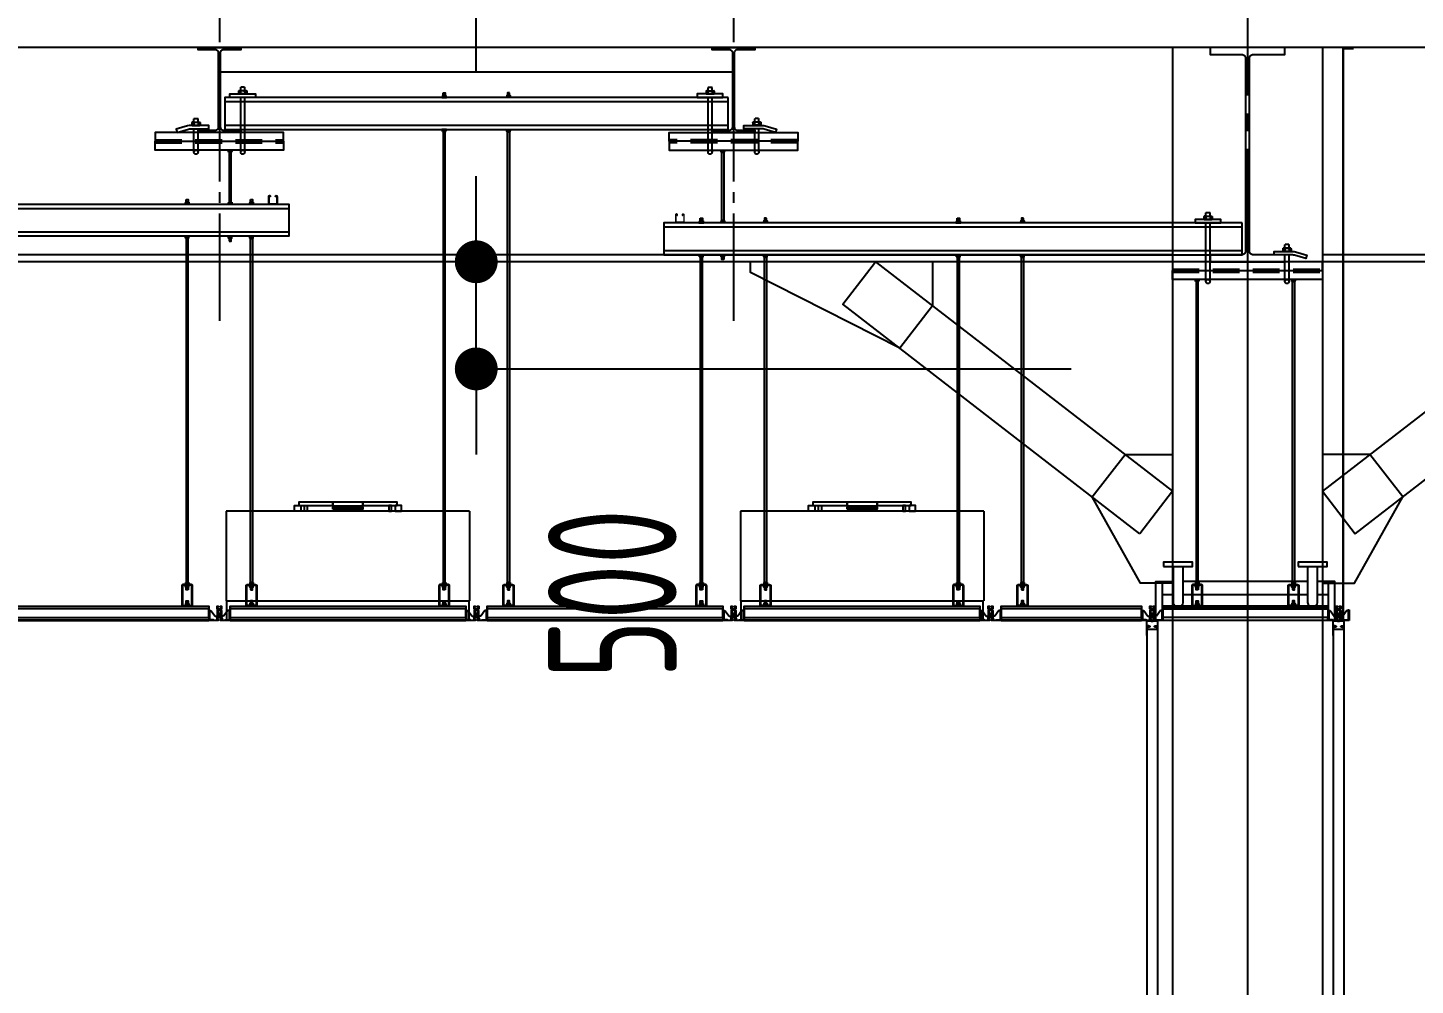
# Model space of a CAD drawing. Header units: millimetres. Extents: x -192235 to 515711, y 45168 to 947868.
# Drawn here: x 124305 to 130783, y 459348 to 463818 of the extents above; entities that cross this region are included whole.
import ezdxf

# ---------------------------------------------------------------- set-up
doc = ezdxf.new("R2010")
doc.units = ezdxf.units.MM
doc.header["$LTSCALE"] = 1000
doc.header["$PDMODE"] = 1
for name, pattern in [('TPH12-SEC-@20-1$0$CENTERK0', [0.65, 0.5, -0.05, 0.05, -0.05]), ('TPH12-SEC-@20-1$0$CENTERK5', [6.916, 6.667, -0.083, 0.083, -0.083]), ('YCD-Xfa-Sec-24$0$HIDDEN', [0.375, 0.25, -0.125]), ('YCD-Xfa-Sec-24$0$HIDDEN2', [0.1875, 0.125, -0.0625])]:
    doc.linetypes.add(name, pattern=pattern)
for name, color, linetype in [('TPH12-SEC-@20-1$0$H-SIN', 252, 'TPH12-SEC-@20-1$0$CENTERK5'), ('TPH12-SEC-@20-1$0$KABE1', 252, 'Continuous'), ('TPH12-SEC-@20-1$0$SIAGE1', 252, 'Continuous'), ('TPH12-SEC-@20-1$0$SIN-M', 252, 'Continuous'), ('TPH12-SEC-@20-1$0$STEEL2', 252, 'Continuous'), ('TPH12-SEC-@20-1$0$STEEL3', 252, 'Continuous'), ('YCD-Xfa-Sec-24$0$A-C-Ceil-Hand4-8', 192, 'Continuous'), ('YCD-Xfa-Sec-24$0$A-C-Ceil-Hand_3-8', 2, 'Continuous'), ('YCD-Xfa-Sec-24$0$A-C-Ceiling Grid', 15, 'Continuous'), ('YCD-Xfa-Sec-24$0$A-Ceil-Sup-150', 3, 'Continuous'), ('YCD-Xfa-Sec-24$0$A-Divide', 90, 'Continuous'), ('YCD-Xfa-Sec-24$0$C-DCC', 22, 'Continuous'), ('YCD-Xfa-Sec-24$0$Ceil-Sup-150', 3, 'Continuous'), ('YCD-Xfa-Sec-24$0$Ceil-Sup-P1001', 3, 'Continuous'), ('YCD-Xfa-Sec-24$0$FFU', 145, 'Continuous'), ('YCD-Xfa-Sec-24$0$partition-S', 3, 'Continuous')]:
    doc.layers.add(name, color=color, linetype=linetype)
doc.styles.add('TPH12-SEC-@20-1$0$dim-txt', font='isocp.shx', dxfattribs={"width": 0.7, "bigfont": 'chineset.shx'})
doc.dimstyles.new('TPH12-SEC-@20-1$0$ARCH-dim-2000', dxfattribs={"dimscale": 2000, "dimtxt": 0.3, "dimasz": 0.1, "dimexe": 0.1, "dimexo": 0.1, "dimgap": 0.05, "dimtad": 1, "dimdec": 0, "dimrnd": 0.1, "dimdsep": 46, "dimlunit": 6, "dimtxsty": 'TPH12-SEC-@20-1$0$dim-txt', "dimblk": 'TPH12-SEC-@20-1$0$_Dot', "dimblk1": 'TPH12-SEC-@20-1$0$_Origin', "dimblk2": 'TPH12-SEC-@20-1$0$_Origin', "dimcen": 2, "dimclrd": 256, "dimclre": 256, "dimclrt": 256, "dimadec": 0, "dimazin": 0, "dimtfac": 1, "dimtdec": 1, "dimtix": 1, "dimtmove": 2, "dimatfit": 3, "dimldrblk": 'TPH12-SEC-@20-1$0$_Origin', "dimfxl": 1, "dimtvp": 1, "dimtolj": 1, "dimarcsym": 0})

# ---------------------------------------------------------------- blocks, each defined once
blk = doc.blocks.new('TPH12-SEC-@20-1$0$_Dot')
at = {"color": 0, "linetype": 'ByBlock', "lineweight": -2}
blk.add_line((-0.5, 0), (-1, 0), dxfattribs=at)
at = {"color": 0, "linetype": 'ByBlock', "const_width": 0.5}
blk.add_lwpolyline([(-0.25, 0, 1), (0.25, 0, 1)], format="xyb", close=True, dxfattribs=at)
blk = doc.blocks.new('*D914')
at = {"layer": 'DEFPOINTS', "color": 0, "transparency": 16777216}
for p in [(126399.2, 462725), (126399.2, 462725), (126399.2, 462225)]:
    blk.add_point(p, dxfattribs=at)
at = {"layer": 'TPH12-SEC-@20-1$0$SIN-M', "lineweight": -2, "transparency": 16777216}
for p, q in [((126399.2, 462925), (126399.2, 463125)), ((126399.2, 462225), (126399.2, 462725)), ((126399.2, 462025), (126399.2, 461825))]:
    blk.add_line(p, q, dxfattribs=at)
at = {"layer": 'TPH12-SEC-@20-1$0$SIN-M', "lineweight": -2, "transparency": 16777216, "xscale": 200, "yscale": 200, "zscale": 200}
for p, rotation in [((126399.2, 462725), 270), ((126399.2, 462225), 90)]:
    blk.add_blockref('TPH12-SEC-@20-1$0$_Dot', p, dxfattribs=dict(at, rotation=rotation))
at = {"layer": 'TPH12-SEC-@20-1$0$SIN-M', "transparency": 16777216, "insert": (127034.4, 461175.5), "char_height": 600, "attachment_point": 5, "rotation": 90, "style": 'TPH12-SEC-@20-1$0$dim-txt'}
blk.add_mtext('\\A1;500', dxfattribs=at)
blk = doc.blocks.new('TPH12-SEC-@20-1$0$_Origin')
at = {"color": 0, "linetype": 'ByBlock', "lineweight": -2}
blk.add_line((0, 0), (-1, 0), dxfattribs=at)
blk.add_circle((0, 0), 0.5, dxfattribs=at)
blk = doc.blocks.new('YCD-Xfa-Sec-24$0$Ceil-4T')
for p, q in [((0.45, 5.1), (0, 5.1)), ((0, 5.1), (0, 0)), ((2.2, 0.33), (0, 0.33)), ((0, 0.25), (2.2, 0.25)), ((2.2, 0), (0, 0)), ((0.45, 4.8), (0.45, 5.1)), ((0.45, 4.8), (0.45, 0.33)), ((0.45, 4.8), (1.05, 4.8)), ((0.6, 0.33), (2.2, 0.33)), ((1.05, 4.8), (3, 2.05)), ((3, 2.05), (3.95, 2.05)), ((3.95, 1.55), (3.75, 0.88)), ((3.75, 0.88), (3.95, 0.88)), ((3.75, 0.88), (3.75, 0.25)), ((3.95, 4.8), (3.95, 0.3)), ((3.95, 0.88), (3.95, 1.55)), ((3.95, 0.88), (3.95, 0.45)), ((4.3, 5.1), (4.25, 5.1)), ((5.75, 5.1), (5.7, 5.1)), ((6.05, 4.8), (6.05, 0.3)), ((7, 2.05), (6.05, 2.05)), ((6.05, 1.55), (6.25, 0.88)), ((6.05, 0.88), (6.05, 1.55)), ((6.25, 0.88), (6.05, 0.88)), ((6.05, 0.88), (6.05, 0.45)), ((6.25, 0.88), (6.25, 0.25)), ((8.95, 4.8), (7, 2.05)), ((7.8, 0.33), (10, 0.33)), ((10, 0.25), (7.8, 0.25)), ((10, 0), (7.8, 0)), ((9.55, 4.8), (8.95, 4.8)), ((9.55, 5.1), (10, 5.1)), ((9.55, 4.8), (9.55, 5.1)), ((9.55, 4.8), (9.55, 0.28)), ((10, 5.1), (10, 0))]:
    blk.add_line(p, q)
for points in [[(5.58, 0.1), (5.54, 0.1, -0.414214), (5.5, 0.14), (5.5, 0.58, -0.414214), (5.52, 0.6), (5.82, 0.6, 0.414214), (5.84, 0.62), (5.84, 1.2, 0.414214), (5.74, 1.3), (4.26, 1.3, 0.414214), (4.16, 1.2), (4.16, 0.62, 0.414214), (4.18, 0.6), (4.48, 0.6, -0.414214), (4.5, 0.58), (4.5, 0.14, -0.414214), (4.46, 0.1), (4.42, 0.1, 0.414214), (4.4, 0.08), (4.4, 0.04, -0.414214), (4.36, 0), (2.24, 0, -0.414214), (2.2, 0.04), (2.2, 0.25), (2.2, 0.28, -0.414214), (2.25, 0.33), (2.27, 0.33, -0.414214), (2.32, 0.28), (2.32, 0.27, 0.414214), (2.34, 0.25), (3.87, 0.25, 0.414214), (3.97, 0.35), (3.97, 1.48, -0.414214), (3.99, 1.5), (4.2, 1.5, 0.414214), (4.3, 1.6), (4.3, 5.4, 0.414214), (4.2, 5.5), (3.96, 5.5, -0.414214), (3.94, 5.52), (3.94, 6.76, -0.414214), (3.98, 6.8), (4.46, 6.8, -0.414214), (4.5, 6.76), (4.5, 6.42, -0.414214), (4.48, 6.4), (4.18, 6.4, 0.414214), (4.16, 6.38), (4.16, 5.8, 0.414214), (4.26, 5.7), (5.74, 5.7, 0.414214), (5.84, 5.8), (5.84, 6.38, 0.414214), (5.82, 6.4), (5.52, 6.4, -0.414214), (5.5, 6.42), (5.5, 6.76, -0.414214), (5.54, 6.8), (6.02, 6.8, -0.414214), (6.06, 6.76), (6.06, 5.52, -0.414214), (6.04, 5.5), (5.8, 5.5, 0.414214), (5.7, 5.4), (5.7, 1.6, 0.414214), (5.8, 1.5), (6.01, 1.5, -0.414214), (6.03, 1.48), (6.03, 0.35, 0.414214), (6.13, 0.25), (7.66, 0.25, 0.414214), (7.68, 0.27), (7.68, 0.28, -0.414214), (7.73, 0.33), (7.75, 0.33, -0.414214), (7.8, 0.28), (7.8, 0.25), (7.8, 0.04, -0.414214), (7.76, 0), (5.64, 0, -0.414214), (5.6, 0.04), (5.6, 0.08, 0.414214)], [(4.52, 5.5, 0.414214), (4.42, 5.4), (4.42, 5.2, 0.414214), (4.52, 5.1), (5.48, 5.1, 0.414214), (5.58, 5.2), (5.58, 5.4, 0.414214), (5.48, 5.5)], [(5.58, 3.24, -0.684718), (5.41, 3.17, 0.441058), (4.59, 3.17, -0.684718), (4.42, 3.24), (4.42, 4.38), (4.42, 4.8, -0.414214), (4.52, 4.9), (5.48, 4.9, -0.414214), (5.58, 4.8), (5.58, 4.38)], [(5, 1.5), (5.48, 1.5, 0.414214), (5.58, 1.6), (5.58, 2.36, 0.684718), (5.41, 2.43, -0.441058), (4.59, 2.43, 0.684718), (4.42, 2.36), (4.42, 1.6, 0.414214), (4.52, 1.5)]]:
    blk.add_lwpolyline(points, format="xyb", close=True)
blk.add_circle((5, 2.8), 0.375)
for centre, radius, start, end in [((3.75, 0.45), 0.2, 270, 0), ((4.25, 4.8), 0.3, 90, 180), ((5.75, 4.8), 0.3, 0, 90), ((6.25, 0.45), 0.2, 180, 270)]:
    blk.add_arc(centre, radius, start, end)
for p in [(2.2, 0), (2.2, 0), (2.2, 0), (2.2, 0), (2.2, 0), (2.2, 0), (2.2, 0), (2.2, 0), (2.2, 0), (2.2, 0), (2.2, 0), (2.2, 0), (2.2, 0), (2.2, 0), (2.2, 0), (2.2, 0), (2.2, 0), (3.95, 0.35), (3.97, 0.41), (4.16, 0.64), (4.54, 5.1), (4.56, 4.9), (4.58, 5.1), (5.84, 0.65), (5.85, 0.67), (6.03, 0.41), (6.05, 0.35), (7.8, 0)]:
    blk.add_point(p)
blk = doc.blocks.new('YCD-Xfa-Sec-24$0$Cap-4')
for p, q in [((1.76, 0), (-1.76, 0)), ((-1.9, -1.31), (-1.9, -0.18)), ((-1.9, -1.31), (-1.9, -0.18)), ((1.76, -1.49), (-1.76, -1.49)), ((1.76, -1.49), (-1.76, -1.49)), ((-1.39, -0.05), (-1.75, -0.05)), ((-1.39, -0.05), (-1.75, -0.05)), ((-1.39, -1.44), (-1.75, -1.44)), ((-1.39, -1.44), (-1.75, -1.44)), ((-1.02, -1.31), (-1.02, -0.18)), ((-1.02, -1.31), (-1.02, -0.18)), ((-0.95, -1.49), (-0.95, -3.09)), ((-0.95, -3.09), (-0.82, -3.22)), ((0.82, -3.22), (-0.82, -3.22)), ((0.53, -0.05), (-0.53, -0.05)), ((0.53, -0.05), (-0.53, -0.05)), ((0.53, -1.44), (-0.53, -1.44)), ((0.53, -1.44), (-0.53, -1.44)), ((0.82, -3.22), (0.95, -3.09)), ((0.95, -1.49), (0.95, -3.09)), ((1.02, -1.31), (1.02, -0.18)), ((1.02, -1.31), (1.02, -0.18)), ((1.39, -0.05), (1.75, -0.05)), ((1.39, -0.05), (1.75, -0.05)), ((1.39, -1.44), (1.75, -1.44)), ((1.39, -1.44), (1.75, -1.44)), ((1.9, -1.31), (1.9, -0.18)), ((1.9, -1.31), (1.9, -0.18))]:
    blk.add_line(p, q)
for centre, radius, start, end in [((-1.6, -0.27), 0.316, 120.56811, 163.207), ((-1.6, -0.27), 0.316, 120.56811, 163.207), ((-1.64, -0.33), 0.303, 111.89653, 149.5654), ((-1.64, -0.33), 0.303, 111.89653, 149.5654), ((-1.64, -1.16), 0.303, 210.4346, 248.10347), ((-1.64, -1.16), 0.303, 210.4346, 248.10347), ((-1.6, -1.22), 0.316, 196.793, 239.43189), ((-1.6, -1.22), 0.316, 196.793, 239.43189), ((-1.6, -1.26), 1.23, 61.78852, 80.11234), ((-1.6, -1.26), 1.23, 61.78852, 80.11234), ((-1.6, -0.23), 1.23, 279.88766, 298.21148), ((-1.6, -0.23), 1.23, 279.88766, 298.21148), ((-0.43, -1.46), 1.41, 94.15324, 114.87611), ((-0.43, -1.46), 1.41, 94.15324, 114.87611), ((-0.43, -0.03), 1.41, 245.12389, 265.84676), ((-0.43, -0.03), 1.41, 245.12389, 265.84676), ((0.43, -1.46), 1.41, 65.12389, 85.84676), ((0.43, -1.46), 1.41, 65.12389, 85.84676), ((0.43, -0.03), 1.41, 274.15324, 294.87611), ((0.43, -0.03), 1.41, 274.15324, 294.87611), ((1.6, -1.26), 1.23, 99.88766, 118.21148), ((1.6, -1.26), 1.23, 99.88766, 118.21148), ((1.6, -0.23), 1.23, 241.78852, 260.11234), ((1.6, -0.23), 1.23, 241.78852, 260.11234), ((1.64, -0.33), 0.303, 30.4346, 68.10347), ((1.64, -0.33), 0.303, 30.4346, 68.10347), ((1.64, -1.16), 0.303, 291.89653, 329.5654), ((1.64, -1.16), 0.303, 291.89653, 329.5654), ((1.6, -0.27), 0.316, 16.793, 59.43189), ((1.6, -0.27), 0.316, 16.793, 59.43189), ((1.6, -1.22), 0.316, 300.56811, 343.207), ((1.6, -1.22), 0.316, 300.56811, 343.207)]:
    blk.add_arc(centre, radius, start, end)
blk = doc.blocks.new('YCD-Xfa-Sec-24$0$Cap-3')
for p, q in [((-8, 2.8), (-11, 2)), ((-11, 2), (-11, 0)), ((-11, 2), (11, 2)), ((-11, 0), (11, 0)), ((-8, 9.2), (-8, 2.8)), ((0, 10), (-6, 10)), ((-4, 9.2), (-4, 2.8)), ((6, 10), (0, 10)), ((4, 2.8), (4, 9.2)), ((8, 9.2), (8, 2.8)), ((8, 2.8), (11, 2)), ((11, 2), (11, 0))]:
    blk.add_line(p, q)
for centre, radius, start, end in [((-6, 7.1), 2.9, 46.39718, 133.60282), ((-6, 4.9), 2.9, 226.39718, 313.60282), ((0, -0.4), 10.4, 67.38014, 112.61986), ((0, 12.4), 10.4, 247.38014, 292.61986), ((6, 7.1), 2.9, 46.39718, 133.60282), ((6, 4.9), 2.9, 226.39718, 313.60282)]:
    blk.add_arc(centre, radius, start, end)
blk = doc.blocks.new('YCD-Xfa-Sec-24$0$cg-1')
blk.add_lwpolyline([(0, 68), (0, 0), (1100, 0), (1100, 2.8), (0, 2.8), (0, 15.2), (1100, 15.2), (1100, 55.7), (0, 55.7), (0, 68), (1100, 68), (1100, 0)])
blk = doc.blocks.new('YCD-Xfa-Sec-24$0$FFU-120x120x55')
for p, q in [((-56.8, 50.8), (-56.8, 9)), ((56.8, 50.8), (-56.8, 50.8)), ((56.8, 50.8), (56.8, 9)), ((-56.8, 9), (56.8, 9)), ((-56.5, 0), (-56.5, 9)), ((56.5, 0), (56.5, 9)), ((-56.5, 0), (56.5, 0))]:
    blk.add_line(p, q)
for points in [[(-22.03, 50.8), (-25, 50.8), (-25, 53.5), (-22.03, 53.5), (-22.03, 51.04)], [(-19, 50.8), (-20.35, 50.8), (-20.35, 53.5), (-19, 53.5), (-19, 51.04)], [(-7, 51.8), (-7, 52.7), (7, 52.7), (7, 51.8)], [(19, 50.8), (20.35, 50.8), (20.35, 53.5), (19, 53.5), (19, 50.95)], [(22.03, 50.8), (25, 50.8), (25, 53.5), (22.03, 53.5), (22.03, 50.95)]]:
    blk.add_lwpolyline(points, close=True)
for points in [[(-7, 54.87, 0.414214), (-7.13, 55), (-23, 55), (-23, 53.5), (-7.13, 53.5, 0.414214), (-7, 53.63)], [(6.87, 53.49, 0.396463), (7, 53.63), (7, 54.87, 0.414214), (6.87, 55), (-6.87, 55, 0.414214), (-7, 54.87), (-7, 53.63, 0.396539), (-6.87, 53.49, 0.029282)], [(7.13, 53.5), (23, 53.5), (23, 55), (7.13, 55, 0.414214), (7, 54.87), (7, 53.63, 0.414214)]]:
    blk.add_lwpolyline(points, format="xyb", close=True)
blk = doc.blocks.new('YCD-Xfa-Sec-24')
at = {"layer": 'YCD-Xfa-Sec-24$0$A-C-Ceil-Hand4-8', "elevation": 0}
for points in [[(582445.2, 392917), (582454.8, 392917), (582454.8, 393236.5), (582445.2, 393236.5)], [(584754.8, 393004), (584745.2, 393004), (584745.2, 393236.5), (584754.8, 393236.5)], [(584754.8, 392822), (584745.2, 392822), (584745.2, 392834), (584754.8, 392834)], [(582445.2, 392735), (582454.8, 392735), (582454.8, 392747), (582445.2, 392747)]]:
    blk.add_lwpolyline(points, close=True, dxfattribs=at)
at = {"layer": 'YCD-Xfa-Sec-24$0$A-C-Ceil-Hand_3-8', "elevation": 0}
for points in [[(583445.2, 393514.3), (583454.8, 393514.3), (583454.8, 393502.3), (583445.2, 393502.3)], [(583754.8, 393514.3), (583745.2, 393514.3), (583745.2, 393502.3), (583754.8, 393502.3)], [(583445.2, 391228), (583454.8, 391228), (583454.8, 393332.3), (583445.2, 393332.3)], [(583754.8, 391228), (583745.2, 391228), (583745.2, 393332.3), (583754.8, 393332.3)], [(584654.8, 393016), (584645.2, 393016), (584645.2, 393004), (584654.8, 393004)], [(584954.8, 393016), (584945.2, 393016), (584945.2, 393004), (584954.8, 393004)], [(581045.2, 392929), (581054.8, 392929), (581054.8, 392917), (581045.2, 392917)], [(581354.8, 392929), (581345.2, 392929), (581345.2, 392917), (581354.8, 392917)], [(582245.2, 392929), (582254.8, 392929), (582254.8, 392917), (582245.2, 392917)], [(582554.8, 392929), (582545.2, 392929), (582545.2, 392917), (582554.8, 392917)], [(584645.2, 391228), (584654.8, 391228), (584654.8, 392834), (584645.2, 392834)], [(584954.8, 391228), (584945.2, 391228), (584945.2, 392834), (584954.8, 392834)], [(581045.2, 391228), (581054.8, 391228), (581054.8, 392747), (581045.2, 392747)], [(581354.8, 391228), (581345.2, 391228), (581345.2, 392747), (581354.8, 392747)], [(582245.2, 391228), (582254.8, 391228), (582254.8, 392747), (582245.2, 392747)], [(582554.8, 391228), (582545.2, 391228), (582545.2, 392747), (582554.8, 392747)], [(579780.2, 391228), (579789.8, 391228), (579789.8, 392632.5), (579780.2, 392632.5)], [(580239.8, 391228), (580230.2, 391228), (580230.2, 392632.5), (580239.8, 392632.5)], [(579789.8, 391193), (579780.2, 391193), (579780.2, 391205), (579789.8, 391205)], [(580230.2, 391193), (580239.8, 391193), (580239.8, 391205), (580230.2, 391205)], [(581054.8, 391193), (581045.2, 391193), (581045.2, 391205), (581054.8, 391205)], [(581345.2, 391193), (581354.8, 391193), (581354.8, 391205), (581345.2, 391205)], [(582254.8, 391193), (582245.2, 391193), (582245.2, 391205), (582254.8, 391205)], [(582545.2, 391193), (582554.8, 391193), (582554.8, 391205), (582545.2, 391205)], [(583454.8, 391193), (583445.2, 391193), (583445.2, 391205), (583454.8, 391205)], [(583745.2, 391193), (583754.8, 391193), (583754.8, 391205), (583745.2, 391205)], [(584654.8, 391193), (584645.2, 391193), (584645.2, 391205), (584654.8, 391205)], [(584945.2, 391193), (584954.8, 391193), (584954.8, 391205), (584945.2, 391205)], [(579789.8, 391131), (579780.2, 391131), (579780.2, 391143), (579789.8, 391143)], [(580230.2, 391131), (580239.8, 391131), (580239.8, 391143), (580230.2, 391143)], [(581054.8, 391131), (581045.2, 391131), (581045.2, 391143), (581054.8, 391143)], [(581345.2, 391131), (581354.8, 391131), (581354.8, 391143), (581345.2, 391143)], [(582254.8, 391131), (582245.2, 391131), (582245.2, 391143), (582254.8, 391143)], [(582545.2, 391131), (582554.8, 391131), (582554.8, 391143), (582545.2, 391143)], [(583454.8, 391131), (583445.2, 391131), (583445.2, 391143), (583454.8, 391143)], [(583745.2, 391131), (583754.8, 391131), (583754.8, 391143), (583745.2, 391143)], [(584654.8, 391131), (584645.2, 391131), (584645.2, 391143), (584654.8, 391143)], [(584945.2, 391131), (584954.8, 391131), (584954.8, 391143), (584945.2, 391143)]]:
    blk.add_lwpolyline(points, close=True, dxfattribs=at)
for points in [[(579760, 391213), (579760, 391123, 0.414214), (579765, 391118), (579805, 391118, 0.414214), (579810, 391123), (579810, 391213, 0.414214), (579805, 391218), (579765, 391218, 0.414214)], [(579763, 391213), (579763, 391123, 0.414214), (579765, 391121), (579805, 391121, 0.414214), (579807, 391123), (579807, 391213, 0.414214), (579805, 391215), (579765, 391215, 0.414214)], [(580260, 391213), (580260, 391123, -0.414214), (580255, 391118), (580215, 391118, -0.414214), (580210, 391123), (580210, 391213, -0.414214), (580215, 391218), (580255, 391218, -0.414214)], [(580257, 391213), (580257, 391123, -0.414214), (580255, 391121), (580215, 391121, -0.414214), (580213, 391123), (580213, 391213, -0.414214), (580215, 391215), (580255, 391215, -0.414214)], [(581025, 391213), (581025, 391123, 0.414214), (581030, 391118), (581070, 391118, 0.414214), (581075, 391123), (581075, 391213, 0.414214), (581070, 391218), (581030, 391218, 0.414214)], [(581028, 391213), (581028, 391123, 0.414214), (581030, 391121), (581070, 391121, 0.414214), (581072, 391123), (581072, 391213, 0.414214), (581070, 391215), (581030, 391215, 0.414214)], [(581375, 391213), (581375, 391123, -0.414214), (581370, 391118), (581330, 391118, -0.414214), (581325, 391123), (581325, 391213, -0.414214), (581330, 391218), (581370, 391218, -0.414214)], [(581372, 391213), (581372, 391123, -0.414214), (581370, 391121), (581330, 391121, -0.414214), (581328, 391123), (581328, 391213, -0.414214), (581330, 391215), (581370, 391215, -0.414214)], [(582225, 391213), (582225, 391123, 0.414214), (582230, 391118), (582270, 391118, 0.414214), (582275, 391123), (582275, 391213, 0.414214), (582270, 391218), (582230, 391218, 0.414214)], [(582228, 391213), (582228, 391123, 0.414214), (582230, 391121), (582270, 391121, 0.414214), (582272, 391123), (582272, 391213, 0.414214), (582270, 391215), (582230, 391215, 0.414214)], [(582575, 391213), (582575, 391123, -0.414214), (582570, 391118), (582530, 391118, -0.414214), (582525, 391123), (582525, 391213, -0.414214), (582530, 391218), (582570, 391218, -0.414214)], [(582572, 391213), (582572, 391123, -0.414214), (582570, 391121), (582530, 391121, -0.414214), (582528, 391123), (582528, 391213, -0.414214), (582530, 391215), (582570, 391215, -0.414214)], [(583425, 391213), (583425, 391123, 0.414214), (583430, 391118), (583470, 391118, 0.414214), (583475, 391123), (583475, 391213, 0.414214), (583470, 391218), (583430, 391218, 0.414214)], [(583428, 391213), (583428, 391123, 0.414214), (583430, 391121), (583470, 391121, 0.414214), (583472, 391123), (583472, 391213, 0.414214), (583470, 391215), (583430, 391215, 0.414214)], [(583775, 391213), (583775, 391123, -0.414214), (583770, 391118), (583730, 391118, -0.414214), (583725, 391123), (583725, 391213, -0.414214), (583730, 391218), (583770, 391218, -0.414214)], [(583772, 391213), (583772, 391123, -0.414214), (583770, 391121), (583730, 391121, -0.414214), (583728, 391123), (583728, 391213, -0.414214), (583730, 391215), (583770, 391215, -0.414214)], [(584625, 391213), (584625, 391123, 0.414214), (584630, 391118), (584670, 391118, 0.414214), (584675, 391123), (584675, 391213, 0.414214), (584670, 391218), (584630, 391218, 0.414214)], [(584628, 391213), (584628, 391123, 0.414214), (584630, 391121), (584670, 391121, 0.414214), (584672, 391123), (584672, 391213, 0.414214), (584670, 391215), (584630, 391215, 0.414214)], [(584975, 391213), (584975, 391123, -0.414214), (584970, 391118), (584930, 391118, -0.414214), (584925, 391123), (584925, 391213, -0.414214), (584930, 391218), (584970, 391218, -0.414214)], [(584972, 391213), (584972, 391123, -0.414214), (584970, 391121), (584930, 391121, -0.414214), (584928, 391123), (584928, 391213, -0.414214), (584930, 391215), (584970, 391215, -0.414214)]]:
    blk.add_lwpolyline(points, format="xyb", close=True, dxfattribs=at)
at = {"layer": 'YCD-Xfa-Sec-24$0$A-C-Ceiling Grid', "elevation": 0}
for points in [[(579625, 391118), (579625, 391050), (580395, 391050), (580395, 391052.8), (579625, 391052.8), (579625, 391065.2), (580395, 391065.2), (580395, 391105.7), (579625, 391105.7), (579625, 391118), (580395, 391118), (580395, 391050)], [(581150, 391118), (581150, 391050), (580495, 391050), (580495, 391052.8), (581150, 391052.8), (581150, 391065.2), (580495, 391065.2), (580495, 391105.7), (581150, 391105.7), (581150, 391118), (580495, 391118), (580495, 391050)]]:
    blk.add_lwpolyline(points, dxfattribs=at)
at = {"layer": 'YCD-Xfa-Sec-24$0$A-Ceil-Sup-150', "lineweight": 0, "elevation": 0}
blk.add_lwpolyline([(584535.4, 393032.6, -0.414214), (584536.2, 393031.8), (584536.2, 393029.5, 1), (584538.9, 393029.5), (584538.9, 393031.8, 0.414214), (584535.4, 393035.3), (584534.4, 393035.3, 0.414214), (584529.4, 393030.2), (584529.4, 392997.5, 0.414214), (584532.8, 392994), (584567.2, 392994, 0.414214), (584570.6, 392997.5), (584570.6, 393030.2, 0.414214), (584565.6, 393035.3), (584564.6, 393035.3, 0.414214), (584561.1, 393031.8), (584561.1, 393029.5, 1), (584563.8, 393029.5), (584563.8, 393031.8, -0.414214), (584564.6, 393032.6), (584565.6, 393032.6, -0.414214), (584568, 393030.2), (584568, 392997.5, -0.414214), (584567.2, 392996.7), (584532.8, 392996.7, -0.414214), (584532, 392997.5), (584532, 393030.2, -0.414214), (584534.4, 393032.6)], format="xyb", close=True, dxfattribs=at)
at = {"layer": 'YCD-Xfa-Sec-24$0$A-Ceil-Sup-150', "lineweight": 0}
blk.add_lwpolyline([(582664.6, 392945.6, 0.414214), (582663.8, 392944.8), (582663.8, 392942.5, -1), (582661.1, 392942.5), (582661.1, 392944.8, -0.414214), (582664.6, 392948.3), (582665.6, 392948.3, -0.414214), (582670.6, 392943.2), (582670.6, 392910.5, -0.414214), (582667.2, 392907), (582632.8, 392907, -0.414214), (582629.4, 392910.5), (582629.4, 392943.2, -0.414214), (582634.4, 392948.3), (582635.4, 392948.3, -0.414214), (582638.9, 392944.8), (582638.9, 392942.5, -1), (582636.2, 392942.5), (582636.2, 392944.8, 0.414214), (582635.4, 392945.6), (582634.4, 392945.6, 0.414214), (582632, 392943.2), (582632, 392910.5, 0.414214), (582632.8, 392909.7), (582667.2, 392909.7, 0.414214), (582668, 392910.5), (582668, 392943.2, 0.414214), (582665.6, 392945.6)], format="xyb", close=True, dxfattribs=at)
at = {"layer": 'YCD-Xfa-Sec-24$0$A-Divide', "const_width": 10, "elevation": 0}
blk.add_lwpolyline([(579503.9, 393719.8), (579553.5, 393719.8), (579553.5, 391052.5)], dxfattribs=at)
at = {"layer": 'YCD-Xfa-Sec-24$0$C-DCC'}
for p, q in [((579622.5, 391052.5, 0), (579622.5, 391232.5, 0)), ((580397.5, 391052.5, 0), (580397.5, 391232.5, 0)), ((579674.3, 391172.6, 0), (579622.5, 391172.6, 0)), ((580302.3, 391172.6, 0), (579717.8, 391172.6, 0)), ((580397.5, 391172.6, 0), (580345.8, 391172.6, 0)), ((580397.5, 391112.3, 0), (579622.5, 391112.3, 0))]:
    blk.add_line(p, q, dxfattribs=at)
at = {"layer": 'YCD-Xfa-Sec-24$0$C-DCC', "elevation": 0}
for points in [[(579763.5, 391302.5), (579628.5, 391302.5), (579628.5, 391322.5), (579763.5, 391322.5)], [(580391.5, 391302.5), (580256.5, 391302.5), (580256.5, 391322.5), (580391.5, 391322.5)]]:
    blk.add_lwpolyline(points, close=True, dxfattribs=at)
for points in [[(579717.8, 391134.1), (579717.8, 391302.5), (579674.3, 391302.5), (579674.3, 391134.1)], [(580345.8, 391134.1), (580345.8, 391302.5), (580302.3, 391302.5), (580302.3, 391134.1)], [(579622.5, 391052.5), (579592.5, 391052.5), (579592.5, 391232.5), (579674.3, 391232.5)], [(579717.8, 391232.5), (580302.3, 391232.5)], [(580397.5, 391052.5), (580427.5, 391052.5), (580427.5, 391232.5), (580345.8, 391232.5)]]:
    blk.add_lwpolyline(points, dxfattribs=at)
at = {"layer": 'YCD-Xfa-Sec-24$0$C-DCC'}
for centre in [(579696, 391134.1, 0), (580324, 391134.1, 0)]:
    blk.add_arc(centre, 21.7, 180, 0, dxfattribs=at)
at = {"layer": 'YCD-Xfa-Sec-24$0$Ceil-Sup-150'}
for p, q in [((582499.5, 393236.9), (582499.5, 393492.3)), ((582518.5, 393236.9), (582518.5, 393492.3)), ((584681.4, 393236.9), (584681.4, 393492.3)), ((584700.5, 393236.9), (584700.5, 393492.3)), ((582281.5, 393236.9), (582281.5, 393345.9)), ((582300.5, 393236.9), (582300.5, 393345.9)), ((584899.5, 393236.9), (584899.5, 393345.9)), ((584918.5, 393236.9), (584918.5, 393345.9)), ((580175, 392632.9), (580175, 392907)), ((580194, 392632.9), (580194, 392907)), ((579806, 392632.9), (579806, 392757)), ((579825, 392632.9), (579825, 392757))]:
    blk.add_line(p, q, dxfattribs=at)
for points in [[(582425, 393492.3), (584775, 393492.3), (584775, 393342.3), (582425, 393342.3)], [(582425, 393472.3), (584775, 393472.3), (584775, 393362.3), (582425, 393362.3)], [(582569, 393492.3), (582449, 393492.3), (582449, 393508.3), (582569, 393508.3)], [(584631, 393492.3), (584751, 393492.3), (584751, 393508.3), (584631, 393508.3)], [(587475, 392994), (584475, 392994), (584475, 392844), (587475, 392844)], [(587475, 392974), (584475, 392974), (584475, 392864), (587475, 392864)], [(580025, 392907), (582725, 392907), (582725, 392757), (580025, 392757)], [(580025, 392887), (582725, 392887), (582725, 392777), (580025, 392777)], [(580244.5, 392907), (580124.5, 392907), (580124.5, 392923), (580244.5, 392923)]]:
    blk.add_lwpolyline(points, close=True, dxfattribs=at)
for points in [[(582264.9, 393361.9, 0.072199), (582251.8, 393360), (582198.9, 393344.3), (582203.5, 393329), (582256.3, 393344.7, -0.072199), (582264.9, 393345.9), (582351, 393345.9), (582351, 393361.9)], [(584935.1, 393361.9, -0.072199), (584948.2, 393360), (585001.1, 393344.3), (584996.5, 393329), (584943.7, 393344.7, 0.072199), (584935.1, 393345.9), (584849, 393345.9), (584849, 393361.9)], [(579789.4, 392773, 0.072199), (579776.3, 392771.1), (579723.4, 392755.4), (579728, 392740.1), (579780.8, 392755.8, -0.072199), (579789.4, 392757), (579875.5, 392757), (579875.5, 392773)]]:
    blk.add_lwpolyline(points, format="xyb", close=True, dxfattribs=at)
at = {"layer": 'YCD-Xfa-Sec-24$0$Ceil-Sup-150', "linetype": 'YCD-Xfa-Sec-24$0$HIDDEN', "ltscale": 0.01}
for centre in [(582291, 393236.9), (582509, 393236.9), (584691, 393236.9), (584909, 393236.9), (579815.5, 392632.9), (580184.5, 392632.9)]:
    blk.add_arc(centre, 9.53, 0, 180, dxfattribs=at)
at = {"layer": 'YCD-Xfa-Sec-24$0$Ceil-Sup-150'}
for centre in [(582291, 393236.9), (582509, 393236.9), (584691, 393236.9), (584909, 393236.9), (579815.5, 392632.9), (580184.5, 392632.9)]:
    blk.add_arc(centre, 9.53, 180, 0, dxfattribs=at)
at = {"layer": 'YCD-Xfa-Sec-24$0$Ceil-Sup-P1001', "linetype": 'YCD-Xfa-Sec-24$0$HIDDEN2'}
for p, q in [((582100, 393294.9), (582700, 393294.9)), ((582100, 393280.6), (582700, 393280.6)), ((585100, 393294.9), (584500, 393294.9)), ((585100, 393280.6), (584500, 393280.6)), ((580350, 392690.9), (579650, 392690.9, 0)), ((580350, 392676.6), (579650, 392676.6, 0))]:
    blk.add_line(p, q, dxfattribs=at)
at = {"layer": 'YCD-Xfa-Sec-24$0$Ceil-Sup-P1001'}
for points in [[(582100, 393287.7), (582700, 393287.7), (582700, 393329), (582100, 393329)], [(582100, 393287.7), (582700, 393287.7), (582700, 393246.5), (582100, 393246.5)], [(585100, 393287.7), (584500, 393287.7), (584500, 393329), (585100, 393329)], [(585100, 393287.7), (584500, 393287.7), (584500, 393246.5), (585100, 393246.5)], [(580350, 392683.7), (579650, 392683.7), (579650, 392725), (580350, 392725)], [(580350, 392683.7), (579650, 392683.7), (579650, 392642.5), (580350, 392642.5)]]:
    blk.add_lwpolyline(points, close=True, dxfattribs=at)
at = {"layer": 'YCD-Xfa-Sec-24$0$partition-S'}
for p, q in [((579548.5, 390980, 0), (579548.5, 391050, 0)), ((579548.5, 391050, 0), (579574.7, 391050, 0)), ((579551.5, 391048.5, 0), (579550, 391047, 0)), ((579550, 391047, 0), (579550, 390990, 0)), ((579550.6, 391023.2, 0), (579550.6, 385974.8, 0)), ((579551.1, 391019.1, 0), (579551.1, 391010.1, 0)), ((579569, 391048.5, 0), (579551.5, 391048.5, 0)), ((579559, 391025, 0), (579551.8, 391025, 0)), ((579559, 391024.4, 0), (579551.8, 391024.4, 0)), ((579551.9, 391010.1, 0), (579551.9, 391019.1, 0)), ((579562.2, 391020.6, 0), (579552.6, 391020.6, 0)), ((579552.6, 391019.8, 0), (579562.2, 391019.8, 0)), ((579597.4, 391009.4, 0), (579552.6, 391009.4, 0)), ((579552.6, 391008.6, 0), (579597.4, 391008.6, 0)), ((579562.2, 391024.4, 0), (579556.1, 391024.4, 0)), ((579556.1, 391024.4, 0), (579556.1, 391023.6, 0)), ((579556.1, 391023.6, 0), (579562.2, 391023.6, 0)), ((579559, 391025, 0), (579559, 391024.4, 0)), ((579563.2, 391022.6, 0), (579563.2, 391021.6, 0)), ((579564, 391021.6, 0), (579564, 391022.6, 0)), ((579570, 391047.5, 0), (579569, 391048.5, 0)), ((579574.7, 391047.5, 0), (579570, 391047.5, 0)), ((579574.7, 391050, 0), (579575, 391049.7, 0)), ((579575, 391047.8, 0), (579574.7, 391047.5, 0)), ((579575, 391049.7, 0), (579575.3, 391050, 0)), ((579575.3, 391047.5, 0), (579575, 391047.8, 0)), ((579575.3, 391050, 0), (579601.5, 391050, 0)), ((579580, 391047.5, 0), (579575.3, 391047.5, 0)), ((579581, 391048.5, 0), (579580, 391047.5, 0)), ((579598.5, 391048.5, 0), (579581, 391048.5, 0)), ((579586, 391022.6, 0), (579586, 391021.6, 0)), ((579586.8, 391021.6, 0), (579586.8, 391022.6, 0)), ((579593.9, 391024.4, 0), (579587.8, 391024.4, 0)), ((579587.8, 391023.6, 0), (579593.9, 391023.6, 0)), ((579597.4, 391020.6, 0), (579587.8, 391020.6, 0)), ((579587.8, 391019.8, 0), (579597.4, 391019.8, 0)), ((579591, 391025, 0), (579598.2, 391025, 0)), ((579591, 391025, 0), (579591, 391024.4, 0)), ((579591, 391024.4, 0), (579598.2, 391024.4, 0)), ((579593.9, 391023.6, 0), (579593.9, 391024.4, 0)), ((579598.1, 391019.1, 0), (579598.1, 391010.1, 0)), ((579600, 391047, 0), (579598.5, 391048.5, 0)), ((579598.9, 391010.1, 0), (579598.9, 391019.1, 0)), ((579599.4, 391023.2, 0), (579599.4, 385974.8, 0)), ((579600, 390990, 0), (579600, 391047, 0)), ((579600, 391023.3, 0), (579600, 385974.8, 0)), ((579601.5, 391050, 0), (579601.5, 390980, 0)), ((580418.5, 390980, 0), (580418.5, 391050, 0)), ((580418.5, 391050, 0), (580444.7, 391050, 0)), ((580421.5, 391048.5, 0), (580420, 391047, 0)), ((580420, 391047, 0), (580420, 390990, 0)), ((580420.6, 391023.2, 0), (580420.6, 385974.8, 0)), ((580421.1, 391019.1, 0), (580421.1, 391010.1, 0)), ((580439, 391048.5, 0), (580421.5, 391048.5, 0)), ((580429, 391025, 0), (580421.8, 391025, 0)), ((580429, 391024.4, 0), (580421.8, 391024.4, 0)), ((580421.9, 391010.1, 0), (580421.9, 391019.1, 0)), ((580432.2, 391020.6, 0), (580422.6, 391020.6, 0)), ((580422.6, 391019.8, 0), (580432.2, 391019.8, 0)), ((580467.4, 391009.4, 0), (580422.6, 391009.4, 0)), ((580422.6, 391008.6, 0), (580467.4, 391008.6, 0)), ((580432.2, 391024.4, 0), (580426.1, 391024.4, 0)), ((580426.1, 391024.4, 0), (580426.1, 391023.6, 0)), ((580426.1, 391023.6, 0), (580432.2, 391023.6, 0)), ((580429, 391025, 0), (580429, 391024.4, 0)), ((580433.2, 391022.6, 0), (580433.2, 391021.6, 0)), ((580434, 391021.6, 0), (580434, 391022.6, 0)), ((580440, 391047.5, 0), (580439, 391048.5, 0)), ((580444.7, 391047.5, 0), (580440, 391047.5, 0)), ((580444.7, 391050, 0), (580445, 391049.7, 0)), ((580445, 391047.8, 0), (580444.7, 391047.5, 0)), ((580445, 391049.7, 0), (580445.3, 391050, 0)), ((580445.3, 391047.5, 0), (580445, 391047.8, 0)), ((580445.3, 391050, 0), (580471.5, 391050, 0)), ((580450, 391047.5, 0), (580445.3, 391047.5, 0)), ((580451, 391048.5, 0), (580450, 391047.5, 0)), ((580468.5, 391048.5, 0), (580451, 391048.5, 0)), ((580456, 391022.6, 0), (580456, 391021.6, 0)), ((580456.8, 391021.6, 0), (580456.8, 391022.6, 0)), ((580463.9, 391024.4, 0), (580457.8, 391024.4, 0)), ((580457.8, 391023.6, 0), (580463.9, 391023.6, 0)), ((580467.4, 391020.6, 0), (580457.8, 391020.6, 0)), ((580457.8, 391019.8, 0), (580467.4, 391019.8, 0)), ((580461, 391025, 0), (580468.2, 391025, 0)), ((580461, 391025, 0), (580461, 391024.4, 0)), ((580461, 391024.4, 0), (580468.2, 391024.4, 0)), ((580463.9, 391023.6, 0), (580463.9, 391024.4, 0)), ((580468.1, 391019.1, 0), (580468.1, 391010.1, 0)), ((580470, 391047, 0), (580468.5, 391048.5, 0)), ((580468.9, 391010.1, 0), (580468.9, 391019.1, 0)), ((580469.4, 391023.2, 0), (580469.4, 385974.8, 0)), ((580470, 390990, 0), (580470, 391047, 0)), ((580470, 391023.3, 0), (580470, 385974.8, 0)), ((580471.5, 391050, 0), (580471.5, 390980, 0)), ((579550, 390980, 0), (579548.5, 390980, 0)), ((579550, 390990, 0), (579549.5, 390981.2, 0)), ((579549.5, 390981.2, 0), (579550, 390981.2, 0)), ((579550, 390981.2, 0), (579550, 390980, 0)), ((579600.5, 390981.2, 0), (579600, 390990, 0)), ((579600, 390980, 0), (579600, 390981.2, 0)), ((579600, 390981.2, 0), (579600.5, 390981.2, 0)), ((579601.5, 390980, 0), (579600, 390980, 0)), ((580420, 390980, 0), (580418.5, 390980, 0)), ((580420, 390990, 0), (580419.5, 390981.2, 0)), ((580419.5, 390981.2, 0), (580420, 390981.2, 0)), ((580420, 390981.2, 0), (580420, 390980, 0)), ((580470.5, 390981.2, 0), (580470, 390990, 0)), ((580470, 390980, 0), (580470, 390981.2, 0)), ((580470, 390981.2, 0), (580470.5, 390981.2, 0)), ((580471.5, 390980, 0), (580470, 390980, 0))]:
    blk.add_line(p, q, dxfattribs=at)
for centre, radius, start, end in [((579551.8, 391023.2, 0), 1.8, 90, 180), ((579551.8, 391023.2, 0), 1.2, 90, 180), ((579552.6, 391019.1, 0), 1.5, 90, 180), ((579552.6, 391010.1, 0), 1.5, 180, 270), ((579552.6, 391019.1, 0), 0.698, 90, 180), ((579552.6, 391010.1, 0), 0.698, 180, 270), ((579562.2, 391022.6, 0), 1.79, 0, 90), ((579562.2, 391022.6, 0), 0.997, 0, 90), ((579562.2, 391021.6, 0), 1.79, 270, 0), ((579562.2, 391021.6, 0), 0.997, 270, 0), ((579587.8, 391022.6, 0), 1.79, 90, 180), ((579587.8, 391021.6, 0), 1.79, 180, 270), ((579587.8, 391022.6, 0), 0.997, 90, 180), ((579587.8, 391021.6, 0), 0.997, 180, 270), ((579597.4, 391019.1, 0), 1.5, 0, 90), ((579597.4, 391019.1, 0), 0.698, 360, 90), ((579597.4, 391010.1, 0), 0.698, 270, 0), ((579597.4, 391010.1, 0), 1.5, 270, 0), ((579598.2, 391023.2, 0), 1.78, 359.33265, 90.27642), ((579598.2, 391023.2, 0), 1.2, 0, 90), ((580421.8, 391023.2, 0), 1.8, 90, 180), ((580421.8, 391023.2, 0), 1.2, 90, 180), ((580422.6, 391019.1, 0), 1.5, 90, 180), ((580422.6, 391010.1, 0), 1.5, 180, 270), ((580422.6, 391019.1, 0), 0.698, 90, 180), ((580422.6, 391010.1, 0), 0.698, 180, 270), ((580432.2, 391022.6, 0), 1.79, 0, 90), ((580432.2, 391022.6, 0), 0.997, 0, 90), ((580432.2, 391021.6, 0), 1.79, 270, 0), ((580432.2, 391021.6, 0), 0.997, 270, 0), ((580457.8, 391022.6, 0), 1.79, 90, 180), ((580457.8, 391021.6, 0), 1.79, 180, 270), ((580457.8, 391022.6, 0), 0.997, 90, 180), ((580457.8, 391021.6, 0), 0.997, 180, 270), ((580467.4, 391019.1, 0), 1.5, 0, 90), ((580467.4, 391019.1, 0), 0.698, 360, 90), ((580467.4, 391010.1, 0), 0.698, 270, 0), ((580467.4, 391010.1, 0), 1.5, 270, 0), ((580468.2, 391023.2, 0), 1.78, 359.33265, 90.27642), ((580468.2, 391023.2, 0), 1.2, 0, 90)]:
    blk.add_arc(centre, radius, start, end, dxfattribs=at)
at = {"layer": 'YCD-Xfa-Sec-24$0$A-C-Ceil-Hand4-8', "rotation": 180}
for p in [(582450, 393246.5), (584750, 392844)]:
    blk.add_blockref('YCD-Xfa-Sec-24$0$Cap-3', p, dxfattribs=at)
at = {"layer": 'YCD-Xfa-Sec-24$0$A-C-Ceil-Hand4-8', "xscale": -1, "rotation": 180}
for p in [(584750, 393246.5), (582450, 392757)]:
    blk.add_blockref('YCD-Xfa-Sec-24$0$Cap-3', p, dxfattribs=at)
at = {"layer": 'YCD-Xfa-Sec-24$0$A-C-Ceil-Hand4-8', "xscale": -1}
blk.add_blockref('YCD-Xfa-Sec-24$0$Cap-3', (584750, 392994), dxfattribs=at)
at = {"layer": 'YCD-Xfa-Sec-24$0$A-C-Ceil-Hand4-8'}
blk.add_blockref('YCD-Xfa-Sec-24$0$Cap-3', (582450, 392907), dxfattribs=at)
at = {"layer": 'YCD-Xfa-Sec-24$0$A-C-Ceil-Hand_3-8'}
for p in [(583450, 393492.3), (581050, 392907), (582250, 392907), (579785, 391218, 0), (581050, 391218, 0), (582250, 391218, 0), (583450, 391218, 0), (584650, 391218, 0), (579785, 391121, 0), (581050, 391121, 0), (582250, 391121, 0), (583450, 391121, 0), (584650, 391121, 0)]:
    blk.add_blockref('YCD-Xfa-Sec-24$0$Cap-3', p, dxfattribs=at)
at = {"layer": 'YCD-Xfa-Sec-24$0$A-C-Ceil-Hand_3-8', "xscale": -1}
for p in [(583750, 393492.3), (584650, 392994), (584950, 392994), (581350, 392907), (582550, 392907), (580235, 391218, 0), (581350, 391218, 0), (582550, 391218, 0), (583750, 391218, 0), (584950, 391218, 0), (580235, 391121, 0), (581350, 391121, 0), (582550, 391121, 0), (583750, 391121, 0), (584950, 391121, 0)]:
    blk.add_blockref('YCD-Xfa-Sec-24$0$Cap-3', p, dxfattribs=at)
at = {"layer": 'YCD-Xfa-Sec-24$0$A-C-Ceil-Hand_3-8', "rotation": 180}
for p in [(583450, 393342.3), (584650, 392844), (581050, 392757), (582250, 392757), (579785, 392642.5), (579785, 391215, 0), (581050, 391215, 0), (582250, 391215, 0), (583450, 391215, 0), (584650, 391215, 0)]:
    blk.add_blockref('YCD-Xfa-Sec-24$0$Cap-3', p, dxfattribs=at)
at = {"layer": 'YCD-Xfa-Sec-24$0$A-C-Ceil-Hand_3-8', "xscale": -1, "rotation": 180}
for p in [(583750, 393342.3), (584950, 392844), (581350, 392757), (582550, 392757), (580235, 392642.5), (580235, 391215, 0), (581350, 391215, 0), (582550, 391215, 0), (583750, 391215, 0), (584950, 391215, 0)]:
    blk.add_blockref('YCD-Xfa-Sec-24$0$Cap-3', p, dxfattribs=at)
at = {"layer": 'YCD-Xfa-Sec-24$0$A-C-Ceiling Grid', "xscale": -10, "yscale": 10, "zscale": 10}
for p in [(579625, 391050, 0), (580495, 391050, 0), (581250, 391050, 0), (582450, 391050, 0), (583650, 391050, 0), (584850, 391050, 0)]:
    blk.add_blockref('YCD-Xfa-Sec-24$0$Ceil-4T', p, dxfattribs=at)
at = {"layer": 'YCD-Xfa-Sec-24$0$A-C-Ceiling Grid', "xscale": -1}
for p in [(582350, 391050, 0), (583550, 391050, 0), (584750, 391050, 0), (585950, 391050, 0)]:
    blk.add_blockref('YCD-Xfa-Sec-24$0$cg-1', p, dxfattribs=at)
at = {"layer": 'YCD-Xfa-Sec-24$0$Ceil-Sup-150', "yscale": 10, "zscale": 10, "rotation": 180}
for p, xscale in [((582509, 393508.3), -10), ((584691, 393508.3), 10), ((582291, 393361.9), 10), ((584909, 393361.9), -10), ((580184.5, 392923), -10), ((579815.5, 392773), 10)]:
    blk.add_blockref('YCD-Xfa-Sec-24$0$Cap-4', p, dxfattribs=dict(at, xscale=xscale))
at = {"layer": 'YCD-Xfa-Sec-24$0$FFU', "xscale": -10, "yscale": 10, "zscale": 10}
for p in [(581799.6, 391052.5, 0), (584199.6, 391052.5, 0)]:
    blk.add_blockref('YCD-Xfa-Sec-24$0$FFU-120x120x55', p, dxfattribs=at)
blk = doc.blocks.new('TPH12-SEC-@20-1')
at = {"layer": 'DEFPOINTS', "linetype": 'TPH12-SEC-@20-1$0$CENTERK0'}
for p, q in [((125200, 467500), (125200, 462400)), ((127600, 467500), (127600, 462400))]:
    blk.add_line(p, q, dxfattribs=at)
at = {"layer": 'TPH12-SEC-@20-1$0$H-SIN'}
blk.add_line((130000, 484000), (130000, 447500), dxfattribs=at)
at = {"layer": 'TPH12-SEC-@20-1$0$KABE1'}
blk.add_line((190390, 463725), (99610, 463725), dxfattribs=at)
at = {"layer": 'TPH12-SEC-@20-1$0$SIAGE1'}
blk.add_line((130000, 462725), (130000, 462225), dxfattribs=at)
at = {"layer": 'TPH12-SEC-@20-1$0$SIN-M'}
blk.add_line((126399.2, 462225), (129177.5, 462225), dxfattribs=at)
at = {"layer": 'TPH12-SEC-@20-1$0$STEEL2'}
for points in [[(125100.5, 463725), (125299.5, 463725), (125299.5, 463714), (125216.5, 463714, 0.414214), (125203.5, 463701), (125203.5, 463353, 0.414214), (125216.5, 463340), (125299.5, 463340), (125299.5, 463329), (125100.5, 463329), (125100.5, 463340), (125183.5, 463340, 0.414214), (125196.5, 463353), (125196.5, 463701, 0.414214), (125183.5, 463714), (125100.5, 463714)], [(127500.5, 463725), (127699.5, 463725), (127699.5, 463714), (127616.5, 463714, 0.414214), (127603.5, 463701), (127603.5, 463353, 0.414214), (127616.5, 463340), (127699.5, 463340), (127699.5, 463329), (127500.5, 463329), (127500.5, 463340), (127583.5, 463340, 0.414214), (127596.5, 463353), (127596.5, 463701, 0.414214), (127583.5, 463714), (127500.5, 463714)], [(130175, 463725), (129825, 463725), (129825, 463693), (129972.5, 463693, -0.414214), (129990.5, 463675), (129990.5, 462775, -0.414214), (129972.5, 462757), (129825, 462757), (129825, 462725), (130175, 462725), (130175, 462757), (130027.5, 462757, -0.414214), (130009.5, 462775), (130009.5, 463675, -0.414214), (130027.5, 463693), (130175, 463693)]]:
    blk.add_lwpolyline(points, format="xyb", close=True, dxfattribs=at)
at = {"layer": 'TPH12-SEC-@20-1$0$STEEL3'}
for p, q in [((129650, 463725), (129650, 455050)), ((130350, 463725), (130350, 455050))]:
    blk.add_line(p, q, dxfattribs=at)
at = {"layer": 'TPH12-SEC-@20-1$0$STEEL3', "linetype": 'Continuous'}
for p, q in [((129650, 462757), (115350, 462757)), ((129650, 462725), (115350, 462725)), ((144650, 462757), (130350, 462757)), ((144650, 462725), (130350, 462725))]:
    blk.add_line(p, q, dxfattribs=at)
for points in [[(128530.1, 462725), (128530.1, 462519.3), (128377.2, 462321.5), (127680.1, 462675), (127680.1, 462725)], [(129650, 461225), (129500, 461225), (129275.3, 461627.2), (129428.2, 461825), (129650, 461825)], [(130350, 461225), (130500, 461225), (130724.7, 461627.2), (130571.8, 461825), (130350, 461825)]]:
    blk.add_lwpolyline(points, dxfattribs=at)
for points in [[(129497.1, 461455.8), (128111.1, 462527.2), (128264, 462725), (129650, 461653.6)], [(130502.9, 461455.8), (131888.9, 462527.2), (131736, 462725), (130350, 461653.6)]]:
    blk.add_lwpolyline(points, close=True, dxfattribs=at)
at = {"layer": 'TPH12-SEC-@20-1$0$SIN-M'}
dim = blk.add_linear_dim(base=(126399.2, 462725), p1=(126399.2, 462225), p2=(126399.2, 462725), angle=90, dimstyle='TPH12-SEC-@20-1$0$ARCH-dim-2000', dxfattribs=at)
dim.commit()
dim.dimension.update_dxf_attribs({"geometry": '*D914', "text_midpoint": (127034.4, 461175.5), "dimtype": 129})

msp = doc.modelspace()

# ---------------------------------------------------------------- block references
msp.add_blockref('TPH12-SEC-@20-1', (0, 0))

# ---------------------------------------------------------------- next in the draw order: linework, layer by layer
for p, q in [((126398.25, 463612.08865), (126398.25, 467261.66279)), ((125196.5, 463612.08865), (127600, 463612.08865))]:
    msp.add_line(p, q)

# ---------------------------------------------------------------- next in the draw order: block references
at = {"xscale": -1}
msp.add_blockref('YCD-Xfa-Sec-24', (710000, 70000), dxfattribs=at)

doc.saveas('drawing.dxf')
